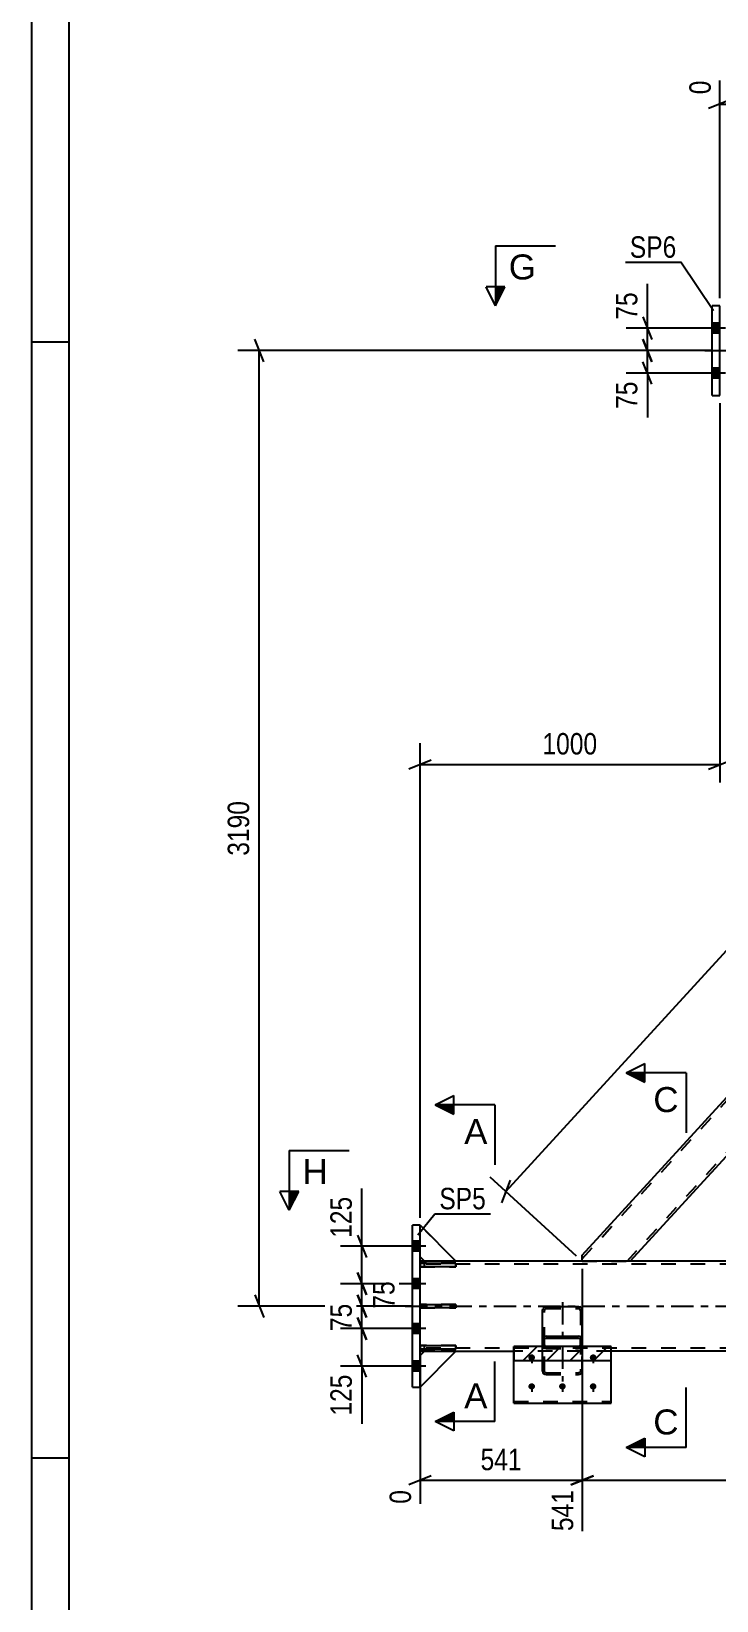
# Model space of a CAD drawing. Header units: millimetres. Extents: x -92 to 749, y -446 to 148.
# Drawn here: x -91.9 to -0.4, y -166.9 to 42.6 of the extents above; entities that cross this region are included whole.
import ezdxf

# ---------------------------------------------------------------- set-up
doc = ezdxf.new("R2010")
doc.units = ezdxf.units.MM
doc.linetypes.add('DXK_LINE_DOT2', pattern=[3.9198, 1.9599, -1.9599])
doc.linetypes.add('DXK_LINE_DOT3', pattern=[5.9187, 2.979, -0.9799, 0.9799, -0.9799])
doc.styles.add('Arial', font='ARIAL.TTF', dxfattribs={"height": 0.2})
doc.styles.add('Arial Narrow', font='ARIALN.TTF', dxfattribs={"height": 0.2})

# ---------------------------------------------------------------- blocks, each defined once
blk = doc.blocks.new('Unknown-122567614-1163')
at = {"color": 5, "linetype": 'Continuous'}
for p, q in [((-91.86, 148.12), (-91.86, -445.88)), ((-86.86, 143.12), (-86.86, -440.88)), ((-86.86, 1.12), (-91.86, 1.12)), ((-86.86, -147.88), (-91.86, -147.88))]:
    blk.add_line(p, q, dxfattribs=at)
blk = doc.blocks.new('Part-122567614-1998 - 1912')
at = {"color": 7, "linetype": 'DXK_LINE_DOT2'}
for p, q in [((-35.2, -127.36), (-40, -127.36)), ((-40, -127.36), (-40, -127.84)), ((-39.4, -127.84), (-39.4, -127.36)), ((-35.2, -127.84), (-35.2, -127.36)), ((-40, -127.84), (-35.2, -127.84))]:
    blk.add_line(p, q, dxfattribs=at)
blk = doc.blocks.new('Bolt-122567614-2063 - 1912')
at = {"linetype": 'Continuous'}
for points in [[(-25.1, -134.05), (-25.01, -134.06), (-24.92, -134.08), (-24.84, -134.13), (-24.77, -134.18), (-24.72, -134.25), (-24.68, -134.33), (-24.66, -134.42), (-24.66, -134.5), (-24.68, -134.59), (-24.72, -134.67), (-24.77, -134.74), (-24.84, -134.79), (-24.92, -134.84), (-25.01, -134.86), (-25.1, -134.87), (-25.19, -134.86), (-25.28, -134.84), (-25.36, -134.79), (-25.43, -134.74), (-25.48, -134.67), (-25.52, -134.59), (-25.54, -134.5), (-25.54, -134.42), (-25.52, -134.33), (-25.48, -134.25), (-25.43, -134.18), (-25.36, -134.13), (-25.28, -134.08), (-25.19, -134.06)], [(-16.9, -134.05), (-16.81, -134.06), (-16.72, -134.08), (-16.64, -134.13), (-16.57, -134.18), (-16.52, -134.25), (-16.48, -134.33), (-16.46, -134.42), (-16.46, -134.5), (-16.48, -134.59), (-16.52, -134.67), (-16.57, -134.74), (-16.64, -134.79), (-16.72, -134.84), (-16.81, -134.86), (-16.9, -134.87), (-16.99, -134.86), (-17.08, -134.84), (-17.16, -134.79), (-17.23, -134.74), (-17.28, -134.67), (-17.32, -134.59), (-17.34, -134.5), (-17.34, -134.42), (-17.32, -134.33), (-17.28, -134.25), (-17.23, -134.18), (-17.16, -134.13), (-17.08, -134.08), (-16.99, -134.06)], [(-25.1, -137.9), (-25.01, -137.91), (-24.92, -137.93), (-24.84, -137.98), (-24.77, -138.04), (-24.72, -138.11), (-24.68, -138.18), (-24.66, -138.27), (-24.66, -138.36), (-24.68, -138.44), (-24.72, -138.52), (-24.77, -138.59), (-24.84, -138.65), (-24.92, -138.69), (-25.01, -138.72), (-25.1, -138.73), (-25.19, -138.72), (-25.28, -138.69), (-25.36, -138.65), (-25.43, -138.59), (-25.48, -138.52), (-25.52, -138.44), (-25.54, -138.36), (-25.54, -138.27), (-25.52, -138.18), (-25.48, -138.11), (-25.43, -138.04), (-25.36, -137.98), (-25.28, -137.93), (-25.19, -137.91)], [(-21, -137.9), (-20.91, -137.91), (-20.82, -137.93), (-20.74, -137.98), (-20.67, -138.04), (-20.62, -138.11), (-20.58, -138.18), (-20.56, -138.27), (-20.56, -138.36), (-20.58, -138.44), (-20.62, -138.52), (-20.67, -138.59), (-20.74, -138.65), (-20.82, -138.69), (-20.91, -138.72), (-21, -138.73), (-21.09, -138.72), (-21.18, -138.69), (-21.26, -138.65), (-21.33, -138.59), (-21.38, -138.52), (-21.42, -138.44), (-21.44, -138.36), (-21.44, -138.27), (-21.42, -138.18), (-21.38, -138.11), (-21.33, -138.04), (-21.26, -137.98), (-21.18, -137.93), (-21.09, -137.91)], [(-16.9, -137.9), (-16.81, -137.91), (-16.72, -137.93), (-16.64, -137.98), (-16.57, -138.04), (-16.52, -138.11), (-16.48, -138.18), (-16.46, -138.27), (-16.46, -138.36), (-16.48, -138.44), (-16.52, -138.52), (-16.57, -138.59), (-16.64, -138.65), (-16.72, -138.69), (-16.81, -138.72), (-16.9, -138.73), (-16.99, -138.72), (-17.08, -138.69), (-17.16, -138.65), (-17.23, -138.59), (-17.28, -138.52), (-17.32, -138.44), (-17.34, -138.36), (-17.34, -138.27), (-17.32, -138.18), (-17.28, -138.11), (-17.23, -138.04), (-17.16, -137.98), (-17.08, -137.93), (-16.99, -137.91)]]:
    blk.add_hatch(color=1, dxfattribs=at).paths.add_polyline_path(points)
at = {"color": 1, "linetype": 'Continuous'}
for p, q in [((-25.1, -134.06), (-25.1, -135.2)), ((-16.9, -134.06), (-16.9, -135.2)), ((-25.1, -137.92), (-25.1, -139.05)), ((-21, -137.92), (-21, -139.05)), ((-16.9, -137.92), (-16.9, -139.05))]:
    blk.add_line(p, q, dxfattribs=at)
blk = doc.blocks.new('Bolt-122567614-2069 - 1912')
at = {"linetype": 'Continuous'}
for points in [[(-41, -118.94), (-41, -120.26), (-40, -120.26), (-40, -118.94)], [(-41, -118.94), (-41, -120.26), (-40, -120.26), (-40, -118.94)], [(-41, -118.94), (-41, -120.26), (-40, -120.26), (-40, -118.94)], [(-41, -123.94), (-41, -125.26), (-40, -125.26), (-40, -123.94)], [(-41, -123.94), (-41, -125.26), (-40, -125.26), (-40, -123.94)], [(-41, -129.94), (-41, -131.26), (-40, -131.26), (-40, -129.94)], [(-41, -129.94), (-41, -131.26), (-40, -131.26), (-40, -129.94)], [(-41, -134.94), (-41, -136.26), (-40, -136.26), (-40, -134.94)], [(-41, -134.94), (-41, -136.26), (-40, -136.26), (-40, -134.94)], [(-41, -134.94), (-41, -136.26), (-40, -136.26), (-40, -134.94)]]:
    blk.add_hatch(color=1, dxfattribs=at).paths.add_polyline_path(points)
at = {"color": 1, "linetype": 'Continuous'}
for p, q in [((-40, -118.94), (-41, -118.94)), ((-40, -118.94), (-41, -118.94)), ((-40, -118.94), (-41, -118.94)), ((-39.24, -119.6), (-44, -119.6)), ((-39.24, -119.6), (-44, -119.6)), ((-39.24, -119.6), (-44, -119.6)), ((-40, -120.26), (-41, -120.26)), ((-40, -120.26), (-41, -120.26)), ((-40, -120.26), (-41, -120.26)), ((-39.24, -124.6), (-44, -124.6)), ((-39.24, -124.6), (-44, -124.6)), ((-40, -123.94), (-41, -123.94)), ((-40, -123.94), (-41, -123.94)), ((-40, -125.26), (-41, -125.26)), ((-40, -125.26), (-41, -125.26)), ((-39.24, -130.6), (-44, -130.6)), ((-39.24, -130.6), (-44, -130.6)), ((-40, -129.94), (-41, -129.94)), ((-40, -129.94), (-41, -129.94)), ((-40, -131.26), (-41, -131.26)), ((-40, -131.26), (-41, -131.26)), ((-39.24, -135.6), (-44, -135.6)), ((-39.24, -135.6), (-44, -135.6)), ((-39.24, -135.6), (-44, -135.6)), ((-40, -134.94), (-41, -134.94)), ((-40, -134.94), (-41, -134.94)), ((-40, -134.94), (-41, -134.94)), ((-40, -136.26), (-41, -136.26)), ((-40, -136.26), (-41, -136.26)), ((-40, -136.26), (-41, -136.26))]:
    blk.add_line(p, q, dxfattribs=at)
blk = doc.blocks.new('Part-122567614-2007 - 1912')
at = {"color": 2, "linetype": 'Continuous'}
for p, q in [((-40, -127.84), (-40, -127.36)), ((-40, -127.36), (-35.2, -127.36)), ((-35.2, -127.36), (-35.2, -127.84)), ((-35.2, -127.84), (-40, -127.84))]:
    blk.add_line(p, q, dxfattribs=at)
at = {"color": 7, "linetype": 'DXK_LINE_DOT2'}
blk.add_line((-39.4, -127.84), (-39.4, -127.36), dxfattribs=at)
blk = doc.blocks.new('Part-122567614-2093 - 1912')
at = {"color": 7, "linetype": 'DXK_LINE_DOT3'}
blk.add_line((-2, 0), (578.17, 0), dxfattribs=at)
blk = doc.blocks.new('Part-122567614-1992 - 1912')
at = {"color": 7, "linetype": 'DXK_LINE_DOT2'}
for p, q in [((-35.2, -132.86), (-40, -132.86)), ((-40, -132.86), (-40, -133.34)), ((-40, -133.34), (-35.2, -133.34)), ((-39.4, -133.34), (-39.4, -132.86)), ((-35.2, -133.34), (-35.2, -132.86))]:
    blk.add_line(p, q, dxfattribs=at)
blk = doc.blocks.new('Part-122567614-1995 - 1912')
at = {"color": 7, "linetype": 'DXK_LINE_DOT2'}
for p, q in [((-35.2, -121.86), (-40, -121.86)), ((-40, -121.86), (-40, -122.34)), ((-40, -122.34), (-35.2, -122.34)), ((-39.4, -122.34), (-39.4, -121.86)), ((-35.2, -122.34), (-35.2, -121.86))]:
    blk.add_line(p, q, dxfattribs=at)
blk = doc.blocks.new('Part-122567614-2001 - 1912')
at = {"color": 2, "linetype": 'Continuous'}
for p, q in [((-40, -133.34), (-40, -132.86)), ((-40, -132.86), (-35.2, -132.86)), ((-35.2, -133.34), (-40, -133.34)), ((-35.2, -132.86), (-35.2, -133.34))]:
    blk.add_line(p, q, dxfattribs=at)
at = {"color": 7, "linetype": 'DXK_LINE_DOT2'}
blk.add_line((-39.4, -133.34), (-39.4, -132.86), dxfattribs=at)
blk = doc.blocks.new('Part-122567614-2004 - 1912')
at = {"color": 2, "linetype": 'Continuous'}
for p, q in [((-40, -122.34), (-40, -121.86)), ((-40, -121.86), (-35.2, -121.86)), ((-35.2, -122.34), (-40, -122.34)), ((-35.2, -121.86), (-35.2, -122.34))]:
    blk.add_line(p, q, dxfattribs=at)
at = {"color": 7, "linetype": 'DXK_LINE_DOT2'}
blk.add_line((-39.4, -122.34), (-39.4, -121.86), dxfattribs=at)
blk = doc.blocks.new('Part-122567614-2010 - 1912')
at = {"color": 2, "linetype": 'Continuous'}
for p, q in [((-40, -116.8), (-35.2, -121.6)), ((-39.4, -121.6), (-40, -121))]:
    blk.add_line(p, q, dxfattribs=at)
at = {"color": 7, "linetype": 'DXK_LINE_DOT2'}
for p, q in [((-40, -121), (-40, -116.8)), ((-35.2, -121.6), (-39.4, -121.6))]:
    blk.add_line(p, q, dxfattribs=at)
blk = doc.blocks.new('Part-122567614-2013 - 1912')
at = {"color": 7, "linetype": 'DXK_LINE_DOT2'}
for p, q in [((-40, -121), (-40, -116.8)), ((-40, -116.8), (-35.2, -121.6)), ((-39.4, -121.6), (-40, -121)), ((-35.2, -121.6), (-39.4, -121.6))]:
    blk.add_line(p, q, dxfattribs=at)
blk = doc.blocks.new('Part-122567614-2016 - 1912')
at = {"color": 2, "linetype": 'Continuous'}
for p, q in [((-40, -134.2), (-39.4, -133.6)), ((-40, -138.4), (-35.2, -133.6))]:
    blk.add_line(p, q, dxfattribs=at)
at = {"color": 7, "linetype": 'DXK_LINE_DOT2'}
for p, q in [((-39.4, -133.6), (-35.2, -133.6)), ((-40, -138.4), (-40, -134.2))]:
    blk.add_line(p, q, dxfattribs=at)
blk = doc.blocks.new('Part-122567614-2019 - 1912')
at = {"color": 7, "linetype": 'DXK_LINE_DOT2'}
for p, q in [((-39.4, -133.6), (-40, -134.2)), ((-40, -138.4), (-35.2, -133.6)), ((-35.2, -133.6), (-39.4, -133.6)), ((-40, -134.2), (-40, -138.4))]:
    blk.add_line(p, q, dxfattribs=at)
blk = doc.blocks.new('Bolt-122567614-2070 - 1912')
at = {"linetype": 'Continuous'}
for points in [[(-1, 3.66), (-1, 2.34), (0, 2.34), (0, 3.66)], [(-1, 3.66), (-1, 2.34), (0, 2.34), (0, 3.66)], [(-1, -2.34), (-1, -3.66), (0, -3.66), (0, -2.34)], [(-1, -2.34), (-1, -3.66), (0, -3.66), (0, -2.34)]]:
    blk.add_hatch(color=1, dxfattribs=at).paths.add_polyline_path(points)
at = {"color": 1, "linetype": 'Continuous'}
for p, q in [((0.76, 3), (-4, 3)), ((0.76, 3), (-4, 3)), ((0, 3.66), (-1, 3.66)), ((0, 3.66), (-1, 3.66)), ((0, 2.34), (-1, 2.34)), ((0, 2.34), (-1, 2.34)), ((0.76, -3), (-4, -3)), ((0.76, -3), (-4, -3)), ((0, -2.34), (-1, -2.34)), ((0, -2.34), (-1, -2.34)), ((0, -3.66), (-1, -3.66)), ((0, -3.66), (-1, -3.66))]:
    blk.add_line(p, q, dxfattribs=at)
blk = doc.blocks.new('Part-122567614-2108 - 1912')
at = {"color": 2, "linetype": 'Continuous'}
for p, q in [((578.17, -121.6), (-40, -121.6)), ((-40, -133.6), (-27.5, -133.6)), ((196.41, -133.6), (-14.5, -133.6))]:
    blk.add_line(p, q, dxfattribs=at)
at = {"color": 7, "linetype": 'DXK_LINE_DOT2'}
for p, q in [((-40, -133.6), (-40, -121.6)), ((578.17, -122), (-40, -122)), ((578.17, -133.2), (-40, -133.2)), ((-14.5, -133.6), (-27.5, -133.6))]:
    blk.add_line(p, q, dxfattribs=at)
at = {"color": 7, "linetype": 'DXK_LINE_DOT3'}
blk.add_line((-42, -127.6), (578.17, -127.6), dxfattribs=at)
blk = doc.blocks.new('Part-122567614-2127 - 1912')
at = {"linetype": 'Continuous'}
h = blk.add_hatch(dxfattribs=at)
h.set_pattern_fill('', scale=0.7, style=0, pattern_type=0)
h.set_pattern_definition([(45, (-27.5, -132.996), (-1.57154, 1.57154), [])])
h.paths.add_polyline_path([(-14.5, -133), (-27.5, -133), (-27.5, -134.87), (-14.5, -134.87)])
at = {"color": 7, "linetype": 'DXK_LINE_DOT2'}
for p, q in [((-27.5, -134.87), (-27.5, -133)), ((-14.5, -134.87), (-14.5, -133)), ((-27.5, -140.35), (-14.5, -140.35))]:
    blk.add_line(p, q, dxfattribs=at)
at = {"color": 2, "linetype": 'Continuous'}
for p, q in [((-14.5, -133), (-27.5, -133)), ((-27.5, -133), (-27.5, -134.87)), ((-14.5, -134.87), (-14.5, -133)), ((-27.5, -140.57), (-27.5, -134.87)), ((-27.5, -134.87), (-14.5, -134.87)), ((-14.5, -140.57), (-14.5, -134.87)), ((-27.5, -140.57), (-14.5, -140.57))]:
    blk.add_line(p, q, dxfattribs=at)
blk = doc.blocks.new('Part-122567614-2130 - 1912')
at = {"linetype": 'Continuous'}
h = blk.add_hatch(dxfattribs=at)
h.set_pattern_fill('', scale=0.7, style=0, pattern_type=0)
h.set_pattern_definition([(45, (-18.3965, -131.9117), (-1.5715, 1.5715), [])])
h.paths.add_polyline_path([(-18.36, -132.11), (-18.4, -131.91), (-18.5, -131.75), (-18.66, -131.64), (-18.84, -131.6), (-23.16, -131.6), (-23.34, -131.64), (-23.5, -131.75), (-23.6, -131.91), (-23.64, -132.11), (-23.64, -133), (-23.4, -133), (-23.4, -132.11), (-23.38, -132.01), (-23.33, -131.93), (-23.25, -131.87), (-23.16, -131.85), (-18.84, -131.85), (-18.75, -131.87), (-18.67, -131.93), (-18.62, -132.01), (-18.6, -132.11), (-18.6, -133), (-18.36, -133)])
at = {"color": 2, "linetype": 'Continuous'}
for p, q in [((-23.34, -127.69), (-23.16, -127.66)), ((-23.16, -127.66), (-18.84, -127.66)), ((-18.84, -127.66), (-18.66, -127.69)), ((-23.64, -128.17), (-23.6, -127.97)), ((-23.64, -132.11), (-23.64, -128.17)), ((-18.4, -127.97), (-18.36, -128.17)), ((-18.36, -132.11), (-18.36, -128.17)), ((-23.6, -131.91), (-23.64, -132.11)), ((-23.4, -132.11), (-23.38, -132.01)), ((-23.38, -132.01), (-23.33, -131.93)), ((-23.16, -131.6), (-23.34, -131.64)), ((-23.33, -131.93), (-23.25, -131.87)), ((-23.25, -131.87), (-23.16, -131.85)), ((-23.16, -131.6), (-18.84, -131.6)), ((-23.16, -131.85), (-18.84, -131.85)), ((-18.66, -131.64), (-18.84, -131.6)), ((-18.84, -131.85), (-18.75, -131.87)), ((-18.75, -131.87), (-18.67, -131.93)), ((-18.67, -131.93), (-18.62, -132.01)), ((-18.62, -132.01), (-18.6, -132.11)), ((-18.36, -132.11), (-18.4, -131.91)), ((-23.64, -133), (-23.64, -132.11)), ((-23.64, -133), (-23.4, -133)), ((-23.4, -133), (-23.4, -132.11)), ((-23.4, -132.76), (-23.38, -132.86)), ((-23.38, -132.86), (-23.33, -132.94)), ((-23.26, -133), (-23.33, -132.94)), ((-18.74, -133), (-18.67, -132.94)), ((-18.67, -132.94), (-18.62, -132.86)), ((-18.62, -132.86), (-18.6, -132.76)), ((-18.6, -133), (-18.6, -132.11)), ((-18.6, -133), (-18.36, -133)), ((-18.36, -133), (-18.36, -132.11))]:
    blk.add_line(p, q, dxfattribs=at)
at = {"color": 7, "linetype": 'DXK_LINE_DOT3'}
blk.add_line((-21, -127.05), (-21, -137.66), dxfattribs=at)
at = {"color": 7, "linetype": 'DXK_LINE_DOT2'}
for p, q in [((-23.38, -128.07), (-23.4, -128.17)), ((-23.4, -136.27), (-23.4, -128.17)), ((-23.33, -127.99), (-23.38, -128.07)), ((-23.25, -127.93), (-23.33, -127.99)), ((-23.16, -127.91), (-23.25, -127.93)), ((-23.16, -127.91), (-18.84, -127.91)), ((-18.75, -127.93), (-18.84, -127.91)), ((-18.67, -127.99), (-18.75, -127.93)), ((-18.62, -128.07), (-18.67, -127.99)), ((-18.6, -128.17), (-18.62, -128.07)), ((-18.6, -128.17), (-18.6, -136.27)), ((-23.64, -134.87), (-23.64, -132.11)), ((-23.6, -132.96), (-23.64, -132.76)), ((-23.64, -136.27), (-23.64, -133)), ((-23.16, -133.27), (-23.34, -133.24)), ((-23.25, -133), (-23.26, -133)), ((-23.25, -133), (-23.16, -133.02)), ((-23.16, -133.02), (-18.84, -133.02)), ((-23.16, -133.27), (-18.84, -133.27)), ((-18.84, -133.02), (-18.75, -133)), ((-18.66, -133.24), (-18.84, -133.27)), ((-18.75, -133), (-18.74, -133)), ((-18.36, -132.76), (-18.4, -132.96)), ((-18.36, -136.27), (-18.36, -132.11)), ((-23.64, -136.27), (-23.6, -136.44)), ((-23.6, -136.44), (-23.5, -136.59)), ((-23.5, -136.59), (-23.34, -136.69)), ((-23.38, -136.36), (-23.4, -136.27)), ((-23.33, -136.43), (-23.38, -136.36)), ((-23.34, -136.69), (-23.16, -136.72)), ((-23.25, -136.48), (-23.33, -136.43)), ((-23.16, -136.5), (-23.25, -136.48)), ((-23.16, -136.5), (-18.84, -136.5)), ((-23.16, -136.72), (-18.84, -136.72)), ((-18.75, -136.48), (-18.84, -136.5)), ((-18.84, -136.72), (-18.66, -136.69)), ((-18.67, -136.43), (-18.75, -136.48)), ((-18.62, -136.36), (-18.67, -136.43)), ((-18.66, -136.69), (-18.5, -136.59)), ((-18.6, -136.27), (-18.62, -136.36)), ((-18.5, -136.59), (-18.4, -136.44)), ((-18.4, -136.44), (-18.36, -136.27))]:
    blk.add_line(p, q, dxfattribs=at)
at = {"color": 2, "linetype": 'Continuous'}
for centre, start, end in [((-23.14, -128.15), 114.32, 159.2417), ((-18.86, -128.15), 20.7583, 65.68), ((-23.14, -132.09), 114.32, 159.2417), ((-18.86, -132.09), 20.7583, 65.68)]:
    blk.add_arc(centre, 0.496, start, end, dxfattribs=at)
at = {"color": 7, "linetype": 'DXK_LINE_DOT2'}
for centre, start, end in [((-23.14, -132.78), 200.7583, 245.68), ((-18.86, -132.78), 294.32, 339.2417)]:
    blk.add_arc(centre, 0.496, start, end, dxfattribs=at)
blk = doc.blocks.new('Part-122567614-2164 - 1912')
at = {"color": 2, "linetype": 'Continuous'}
for p, q in [((-41, -138.4), (-41, -116.8)), ((-40, -116.8), (-41, -116.8)), ((-40, -138.4), (-40, -116.8)), ((-41, -138.4), (-40, -138.4))]:
    blk.add_line(p, q, dxfattribs=at)
blk = doc.blocks.new('Part-122567614-2179 - 1912')
at = {"color": 2, "linetype": 'Continuous'}
for p, q in [((-1, -6), (-1, 6)), ((0, 6), (-1, 6)), ((0, -6), (0, 6)), ((-1, -6), (0, -6))]:
    blk.add_line(p, q, dxfattribs=at)
blk = doc.blocks.new('Part-122567614-2305 - 1912')
at = {"color": 2, "linetype": 'Continuous'}
for p, q in [((-18.36, -120.8), (86.6, -6)), ((93.03, -6), (93.03, -6.8)), ((93.03, -6.8), (40.91, -63.8)), ((-11.94, -121.6), (37.33, -67.71)), ((-18.36, -121.6), (-18.36, -120.8))]:
    blk.add_line(p, q, dxfattribs=at)
at = {"color": 7, "linetype": 'DXK_LINE_DOT2'}
for p, q in [((-18.36, -121.27), (87.04, -6)), ((93.03, -6), (86.6, -6)), ((-12.37, -121.6), (93.03, -6.33)), ((40.91, -63.8), (37.33, -67.71)), ((-18.36, -121.6), (-11.94, -121.6))]:
    blk.add_line(p, q, dxfattribs=at)
blk = doc.blocks.new('StraightDimension-122567614-2724 - 1912')
at = {"color": 7, "linetype": 'Continuous'}
for p, q in [((0, -7), (0, -57.68)), ((-40, -115.8), (-40, -52.43)), ((-38.5, -54.68), (-41.5, -55.88)), ((-40, -55.28), (0, -55.28)), ((-1.5, -55.88), (1.5, -54.68))]:
    blk.add_line(p, q, dxfattribs=at)
at = {"color": 0}
blk.add_wipeout([(-15.74, -54.53), (-15.74, -50.33), (-24.26, -50.33), (-24.26, -54.53)], dxfattribs=at)
at = {"color": 3, "style": 'Arial Narrow'}
blk.add_text('1000', height=2.863, dxfattribs=at).set_placement((-23.66, -53.93))
blk = doc.blocks.new('StraightDimension-122567614-7625 - 1912')
at = {"color": 7, "linetype": 'Continuous'}
for p, q in [((-18.36, -122.6), (-18.36, -157.63)), ((86.6, -122.6), (86.6, -159.46)), ((-16.86, -150.25), (-19.86, -151.45)), ((-18.36, -150.85), (86.6, -150.85)), ((85.1, -151.45), (88.1, -150.25))]:
    blk.add_line(p, q, dxfattribs=at)
at = {"color": 0}
blk.add_wipeout([(38.38, -150.1), (38.38, -145.9), (29.87, -145.9), (29.87, -150.1)], dxfattribs=at)
at = {"color": 0, "linetype": 'Continuous'}
blk.add_wipeout([(86, -151.55), (81.8, -151.55), (81.8, -160.06), (86, -160.06)], dxfattribs=at)
at = {"color": 3, "style": 'Arial Narrow'}
blk.add_text('2624', height=2.863, dxfattribs=at).set_placement((30.47, -149.5))
at = {"color": 3, "linetype": 'Continuous', "style": 'Arial Narrow'}
blk.add_text('3165', height=2.863, rotation=90.0002, dxfattribs=at).set_placement((85.4, -159.46))
blk = doc.blocks.new('StraightDimension-122567614-2435 - 1912')
at = {"color": 7, "linetype": 'Continuous'}
for p, q in [((-1, 0.01), (-12.5, 0.01)), ((-10.25, 1.51), (-9.05, -1.49)), ((-9.65, -3), (-9.65, 0.01)), ((-9.05, -4.5), (-10.25, -1.5)), ((-4, -3), (-12.5, -3))]:
    blk.add_line(p, q, dxfattribs=at)
at = {"color": 0}
blk.add_wipeout([(-10.4, -3.53), (-14.6, -3.53), (-14.6, -8.38), (-10.4, -8.38)], dxfattribs=at)
at = {"color": 7, "linetype": 'Continuous'}
blk.add_line((-9.65, -3), (-9.65, -8.91), dxfattribs=at)
blk.add_line((-9.65, -3), (-9.65, -8.91), dxfattribs=at)
at = {"color": 3, "style": 'Arial Narrow'}
blk.add_text('75', height=2.863, rotation=90.0002, dxfattribs=at).set_placement((-11, -7.78))
blk = doc.blocks.new('StraightDimension-122567614-18338 - 1912')
at = {"color": 7, "linetype": 'Continuous'}
for p, q in [((-48.35, -123.1), (-47.15, -126.1)), ((-44, -124.6), (-50.15, -124.6)), ((-47.75, -127.6), (-47.75, -124.6)), ((-41, -127.6), (-50.15, -127.6)), ((-47.15, -129.1), (-48.35, -126.1))]:
    blk.add_line(p, q, dxfattribs=at)
at = {"color": 0}
blk.add_wipeout([(-42.8, -123.67), (-47, -123.67), (-47, -128.53), (-42.8, -128.53)], dxfattribs=at)
at = {"color": 3, "style": 'Arial Narrow'}
blk.add_text('75', height=2.863, rotation=90.0002, dxfattribs=at).set_placement((-43.4, -127.93))
blk = doc.blocks.new('StraightDimension-122567614-2444 - 1912')
at = {"color": 7, "linetype": 'Continuous'}
for p, q in [((-10.25, 4.5), (-9.05, 1.5)), ((-4, 3), (-12.5, 3)), ((-9.65, 0.01), (-9.65, 3)), ((-1, 0.01), (-12.5, 0.01)), ((-9.05, -1.49), (-10.25, 1.51))]:
    blk.add_line(p, q, dxfattribs=at)
at = {"color": 0}
blk.add_wipeout([(-10.4, 8.38), (-14.6, 8.38), (-14.6, 3.52), (-10.4, 3.52)], dxfattribs=at)
at = {"color": 7, "linetype": 'Continuous'}
blk.add_line((-9.65, 3), (-9.65, 8.91), dxfattribs=at)
blk.add_line((-9.65, 3), (-9.65, 8.91), dxfattribs=at)
at = {"color": 3, "style": 'Arial Narrow'}
blk.add_text('75', height=2.863, rotation=90.0002, dxfattribs=at).set_placement((-11, 4.13))
blk = doc.blocks.new('StraightDimension-122567614-2694 - 1912')
at = {"color": 7, "linetype": 'Continuous'}
for p, q in [((85.87, -5.33), (74.71, 4.87)), ((76.25, 1.44), (77.39, 4.46)), ((-28.54, -112.29), (76.82, 2.95)), ((-19.1, -120.93), (-30.65, -110.36)), ((-27.98, -110.78), (-29.11, -113.8))]:
    blk.add_line(p, q, dxfattribs=at)
at = {"color": 0}
blk.add_wipeout([(26.45, -51.02), (23.36, -48.19), (17.61, -54.47), (20.71, -57.3)], dxfattribs=at)
at = {"color": 3, "style": 'Arial Narrow'}
blk.add_text('3904', height=2.863, rotation=47.5612, dxfattribs=at).set_placement((20.67, -56.46))
blk = doc.blocks.new('StraightDimension-122567614-2716 - 1912')
at = {"color": 7, "linetype": 'Continuous'}
for p, q in [((-1, 0.01), (-64.3, 0.01)), ((-60.85, -1.49), (-62.05, 1.51)), ((-61.45, -127.6), (-61.45, 0.01)), ((-41, -127.6), (-64.3, -127.6)), ((-62.05, -126.1), (-60.85, -129.1))]:
    blk.add_line(p, q, dxfattribs=at)
at = {"color": 0}
blk.add_wipeout([(-62.2, -59.54), (-66.4, -59.54), (-66.4, -68.05), (-62.2, -68.05)], dxfattribs=at)
at = {"color": 3, "style": 'Arial Narrow'}
blk.add_text('3190', height=2.863, rotation=90.0002, dxfattribs=at).set_placement((-62.8, -67.45))
blk = doc.blocks.new('StraightDimension-122567614-7254 - 1912')
at = {"color": 7, "linetype": 'Continuous'}
for p, q in [((86.6, -5), (86.6, 41.54)), ((0, 7), (0, 36.06)), ((1.5, 33.53), (-1.5, 32.33)), ((85.1, 32.33), (88.1, 33.53)), ((0, 32.93), (86.6, 32.93))]:
    blk.add_line(p, q, dxfattribs=at)
at = {"color": 0, "linetype": 'Continuous'}
for points in [[(86, 42.14), (81.8, 42.14), (81.8, 33.63), (86, 33.63)], [(-0.6, 36.66), (-4.8, 36.66), (-4.8, 33.63), (-0.6, 33.63)]]:
    blk.add_wipeout(points, dxfattribs=at)
at = {"color": 0}
blk.add_wipeout([(47.56, 33.68), (47.56, 37.88), (39.05, 37.88), (39.05, 33.68)], dxfattribs=at)
at = {"color": 3, "linetype": 'Continuous', "style": 'Arial Narrow'}
for s, height, p in [('2165', 2.863, (85.4, 34.23)), ('0', 2.86, (-1.2, 34.23))]:
    blk.add_text(s, height=height, rotation=90.0002, dxfattribs=at).set_placement(p)
at = {"color": 3, "style": 'Arial Narrow'}
blk.add_text('2165', height=2.863, dxfattribs=at).set_placement((39.65, 34.28))
blk = doc.blocks.new('StraightDimension-122567614-7626 - 1912')
at = {"color": 7, "linetype": 'Continuous'}
for p, q in [((-18.36, -122.6), (-18.36, -157.63)), ((-40, -134.6), (-40, -153.98)), ((-38.5, -150.25), (-41.5, -151.45)), ((-40, -150.85), (-18.36, -150.85)), ((-19.86, -151.45), (-16.86, -150.25))]:
    blk.add_line(p, q, dxfattribs=at)
at = {"color": 0}
blk.add_wipeout([(-25.84, -150.1), (-25.84, -145.9), (-32.52, -145.9), (-32.52, -150.1)], dxfattribs=at)
at = {"color": 0, "linetype": 'Continuous'}
for points in [[(-40.6, -151.55), (-44.8, -151.55), (-44.8, -154.58), (-40.6, -154.58)], [(-18.96, -151.55), (-23.16, -151.55), (-23.16, -158.23), (-18.96, -158.23)]]:
    blk.add_wipeout(points, dxfattribs=at)
at = {"color": 3, "style": 'Arial Narrow'}
blk.add_text('541', height=2.863, dxfattribs=at).set_placement((-31.92, -149.5))
at = {"color": 3, "linetype": 'Continuous', "style": 'Arial Narrow'}
for s, height, p in [('0', 2.86, (-41.2, -153.98)), ('541', 2.863, (-19.56, -157.63))]:
    blk.add_text(s, height=height, rotation=90.0002, dxfattribs=at).set_placement(p)
blk = doc.blocks.new('StraightDimension-122567614-18337 - 1912')
at = {"color": 7, "linetype": 'Continuous'}
for p, q in [((-48.35, -118.1), (-47.15, -121.1)), ((-44, -119.6), (-50.6, -119.6)), ((-47.75, -124.6), (-47.75, -119.6)), ((-47.15, -126.1), (-48.35, -123.1)), ((-44, -124.6), (-50.6, -124.6))]:
    blk.add_line(p, q, dxfattribs=at)
at = {"color": 0}
blk.add_wipeout([(-48.5, -112.39), (-52.7, -112.39), (-52.7, -119.07), (-48.5, -119.07)], dxfattribs=at)
at = {"color": 7, "linetype": 'Continuous'}
blk.add_line((-47.75, -119.6), (-47.75, -111.87), dxfattribs=at)
blk.add_line((-47.75, -119.6), (-47.75, -111.87), dxfattribs=at)
at = {"color": 3, "style": 'Arial Narrow'}
blk.add_text('125', height=2.863, rotation=90.0002, dxfattribs=at).set_placement((-49.1, -118.47))
blk = doc.blocks.new('StraightDimension-122567614-18339 - 1912')
at = {"color": 7, "linetype": 'Continuous'}
for p, q in [((-41, -127.6), (-50.6, -127.6)), ((-48.35, -126.1), (-47.15, -129.1)), ((-47.75, -130.6), (-47.75, -127.6)), ((-47.15, -132.1), (-48.35, -129.1)), ((-44, -130.6), (-50.6, -130.6))]:
    blk.add_line(p, q, dxfattribs=at)
at = {"color": 0}
blk.add_wipeout([(-48.5, -126.67), (-52.7, -126.67), (-52.7, -131.53), (-48.5, -131.53)], dxfattribs=at)
at = {"color": 3, "style": 'Arial Narrow'}
blk.add_text('75', height=2.863, rotation=90.0002, dxfattribs=at).set_placement((-49.1, -130.93))
blk = doc.blocks.new('StraightDimension-122567614-18340 - 1912')
at = {"color": 7, "linetype": 'Continuous'}
for p, q in [((-48.35, -129.1), (-47.15, -132.1)), ((-44, -130.6), (-50.6, -130.6)), ((-47.75, -135.6), (-47.75, -130.6)), ((-47.15, -137.1), (-48.35, -134.1)), ((-44, -135.6), (-50.6, -135.6))]:
    blk.add_line(p, q, dxfattribs=at)
at = {"color": 0}
blk.add_wipeout([(-48.5, -136.12), (-52.7, -136.12), (-52.7, -142.81), (-48.5, -142.81)], dxfattribs=at)
at = {"color": 7, "linetype": 'Continuous'}
blk.add_line((-47.75, -135.6), (-47.75, -143.33), dxfattribs=at)
blk.add_line((-47.75, -135.6), (-47.75, -143.33), dxfattribs=at)
at = {"color": 3, "style": 'Arial Narrow'}
blk.add_text('125', height=2.863, rotation=90.0002, dxfattribs=at).set_placement((-49.1, -142.21))
blk = doc.blocks.new('SectionMark-122567614-3236 - 1912')
at = {"color": 6, "linetype": 'Continuous'}
for p, q in [((-29.91, 14), (-29.91, 6)), ((-29.91, 6), (-31.16, 8.5))]:
    blk.add_line(p, q, dxfattribs=at)
at = {"color": 0, "linetype": 'Continuous'}
blk.add_wipeout([(-24.53, 9.5), (-24.53, 13), (-28.16, 13), (-28.16, 9.5)], dxfattribs=at)
at = {"linetype": 'Continuous'}
blk.add_hatch(color=6, dxfattribs=at).paths.add_polyline_path([(-29.91, 8.5), (-28.66, 8.5), (-29.91, 6)])
at = {"color": 6, "linetype": 'Continuous'}
for p, q in [((-29.91, 14), (-21.91, 14)), ((-28.66, 8.5), (-31.16, 8.5)), ((-29.91, 6), (-28.66, 8.5))]:
    blk.add_line(p, q, dxfattribs=at)
at = {"color": 3, "linetype": 'Continuous', "style": 'Arial'}
blk.add_text('G', height=3.34, dxfattribs=at).set_placement((-28.16, 9.5))
blk = doc.blocks.new('Mark-122567614-2160 - 1912')
at = {"color": 0}
blk.add_wipeout([(-31.21, -114.66), (-31.21, -111.66), (-37.42, -111.66), (-37.42, -114.66)], dxfattribs=at)
blk.add_wipeout([(-31.21, -114.66), (-31.21, -111.66), (-37.42, -111.66), (-37.42, -114.66)], dxfattribs=at)
at = {"color": 30, "linetype": 'Continuous'}
for p, q in [((-40.3, -118.08), (-38.02, -115.26)), ((-38.02, -115.26), (-30.61, -115.26))]:
    blk.add_line(p, q, dxfattribs=at)
at = {"color": 3, "style": 'Arial Narrow'}
blk.add_text('SP5', height=2.863, dxfattribs=at).set_placement((-37.42, -114.66))
blk = doc.blocks.new('Mark-122567614-2175 - 1912')
at = {"color": 0}
blk.add_wipeout([(-5.79, 12.4), (-5.79, 15.4), (-12, 15.4), (-12, 12.4)], dxfattribs=at)
blk.add_wipeout([(-5.79, 12.4), (-5.79, 15.4), (-12, 15.4), (-12, 12.4)], dxfattribs=at)
at = {"color": 30, "linetype": 'Continuous'}
for p in [(-12.6, 11.8), (-0.85, 5.31)]:
    blk.add_line(p, (-5.19, 11.8), dxfattribs=at)
at = {"color": 3, "style": 'Arial Narrow'}
blk.add_text('SP6', height=2.863, dxfattribs=at).set_placement((-12, 12.4))
blk = doc.blocks.new('SectionMark-122567614-3240 - 1912')
at = {"linetype": 'Continuous'}
for points in [[(-10, -96.43), (-10, -97.68), (-12.5, -96.43)], [(-10, -145.23), (-10, -146.48), (-12.5, -146.48)]]:
    blk.add_hatch(color=6, dxfattribs=at).paths.add_polyline_path(points)
at = {"color": 6, "linetype": 'Continuous'}
for p, q in [((-12.5, -96.43), (-10, -95.18)), ((-10, -97.68), (-10, -95.18)), ((-4.5, -96.43), (-12.5, -96.43)), ((-12.5, -96.43), (-10, -97.68)), ((-12.5, -146.48), (-10, -145.23)), ((-4.5, -146.48), (-12.5, -146.48)), ((-10, -147.73), (-12.5, -146.48)), ((-10, -145.23), (-10, -147.73))]:
    blk.add_line(p, q, dxfattribs=at)
at = {"color": 0, "linetype": 'Continuous'}
for points in [[(-5.5, -101.68), (-5.5, -98.18), (-8.87, -98.18), (-8.87, -101.68)], [(-5.5, -144.73), (-5.5, -141.23), (-8.87, -141.23), (-8.87, -144.73)]]:
    blk.add_wipeout(points, dxfattribs=at)
at = {"color": 6, "linetype": 'Continuous'}
for p, q in [((-4.5, -96.43), (-4.5, -104.43)), ((-4.5, -146.48), (-4.5, -138.48))]:
    blk.add_line(p, q, dxfattribs=at)
at = {"color": 3, "linetype": 'Continuous', "style": 'Arial'}
for p in [(-8.87, -101.68), (-8.87, -144.73)]:
    blk.add_text('C', height=3.34, dxfattribs=at).set_placement(p)
blk = doc.blocks.new('SectionMark-122567614-3234 - 1912')
at = {"color": 6, "linetype": 'Continuous'}
for p, q in [((-57.44, -106.8), (-57.44, -114.8)), ((-57.44, -114.8), (-58.69, -112.3))]:
    blk.add_line(p, q, dxfattribs=at)
at = {"color": 0, "linetype": 'Continuous'}
blk.add_wipeout([(-52.32, -111.3), (-52.32, -107.8), (-55.69, -107.8), (-55.69, -111.3)], dxfattribs=at)
at = {"linetype": 'Continuous'}
blk.add_hatch(color=6, dxfattribs=at).paths.add_polyline_path([(-57.44, -112.3), (-56.19, -112.3), (-57.44, -114.8)])
at = {"color": 6, "linetype": 'Continuous'}
for p, q in [((-57.44, -106.8), (-49.44, -106.8)), ((-56.19, -112.3), (-58.69, -112.3)), ((-57.44, -114.8), (-56.19, -112.3))]:
    blk.add_line(p, q, dxfattribs=at)
at = {"color": 3, "linetype": 'Continuous', "style": 'Arial'}
blk.add_text('H', height=3.34, dxfattribs=at).set_placement((-55.69, -111.3))
blk = doc.blocks.new('SectionMark-122567614-3238 - 1912')
at = {"linetype": 'Continuous'}
for points in [[(-35.5, -100.71), (-35.5, -101.96), (-38, -100.71)], [(-35.5, -141.75), (-35.5, -143), (-38, -143)]]:
    blk.add_hatch(color=6, dxfattribs=at).paths.add_polyline_path(points)
at = {"color": 6, "linetype": 'Continuous'}
for p, q in [((-38, -100.71), (-35.5, -99.46)), ((-35.5, -101.96), (-35.5, -99.46)), ((-30, -100.71), (-38, -100.71)), ((-38, -100.71), (-35.5, -101.96)), ((-38, -143), (-35.5, -141.75)), ((-35.5, -141.75), (-35.5, -144.25)), ((-30, -143), (-38, -143)), ((-35.5, -144.25), (-38, -143))]:
    blk.add_line(p, q, dxfattribs=at)
at = {"color": 0, "linetype": 'Continuous'}
for points in [[(-31, -105.96), (-31, -102.46), (-34.11, -102.46), (-34.11, -105.96)], [(-31, -141.25), (-31, -137.75), (-34.11, -137.75), (-34.11, -141.25)]]:
    blk.add_wipeout(points, dxfattribs=at)
at = {"color": 6, "linetype": 'Continuous'}
for p, q in [((-30, -100.71), (-30, -108.71)), ((-30, -143), (-30, -135))]:
    blk.add_line(p, q, dxfattribs=at)
at = {"color": 3, "linetype": 'Continuous', "style": 'Arial'}
for p in [(-34.11, -105.96), (-34.11, -141.25)]:
    blk.add_text('A', height=3.34, dxfattribs=at).set_placement(p)

msp = doc.modelspace()

# ---------------------------------------------------------------- block references
for name in ['Unknown-122567614-1163', 'Part-122567614-2093 - 1912', 'Part-122567614-2179 - 1912', 'Bolt-122567614-2070 - 1912', 'Part-122567614-2305 - 1912', 'Part-122567614-2164 - 1912', 'Part-122567614-2010 - 1912', 'Part-122567614-2013 - 1912', 'Bolt-122567614-2069 - 1912', 'Part-122567614-2108 - 1912', 'Part-122567614-1995 - 1912', 'Part-122567614-2004 - 1912', 'Part-122567614-1998 - 1912', 'Part-122567614-2007 - 1912', 'Part-122567614-2130 - 1912', 'Part-122567614-1992 - 1912', 'Part-122567614-2001 - 1912', 'Part-122567614-2016 - 1912', 'Part-122567614-2019 - 1912', 'Part-122567614-2127 - 1912', 'Bolt-122567614-2063 - 1912']:
    msp.add_blockref(name, (0, 0))

# ---------------------------------------------------------------- next in the draw order: block references
for name in ['StraightDimension-122567614-2724 - 1912', 'StraightDimension-122567614-18338 - 1912', 'StraightDimension-122567614-7625 - 1912']:
    msp.add_blockref(name, (0, 0))

# ---------------------------------------------------------------- next in the draw order: block references
msp.add_blockref('StraightDimension-122567614-2435 - 1912', (0, 0))

# ---------------------------------------------------------------- next in the draw order: block references
msp.add_blockref('StraightDimension-122567614-2444 - 1912', (0, 0))

# ---------------------------------------------------------------- next in the draw order: block references
msp.add_blockref('StraightDimension-122567614-2694 - 1912', (0, 0))

# ---------------------------------------------------------------- next in the draw order: block references
msp.add_blockref('StraightDimension-122567614-2716 - 1912', (0, 0))

# ---------------------------------------------------------------- next in the draw order: block references
for name in ['StraightDimension-122567614-7254 - 1912', 'SectionMark-122567614-3240 - 1912', 'Mark-122567614-2160 - 1912', 'StraightDimension-122567614-7626 - 1912']:
    msp.add_blockref(name, (0, 0))

# ---------------------------------------------------------------- next in the draw order: block references
for name in ['SectionMark-122567614-3236 - 1912', 'StraightDimension-122567614-18337 - 1912']:
    msp.add_blockref(name, (0, 0))

# ---------------------------------------------------------------- next in the draw order: block references
for name in ['Mark-122567614-2175 - 1912', 'SectionMark-122567614-3234 - 1912', 'StraightDimension-122567614-18339 - 1912']:
    msp.add_blockref(name, (0, 0))

# ---------------------------------------------------------------- next in the draw order: block references
for name in ['SectionMark-122567614-3238 - 1912', 'StraightDimension-122567614-18340 - 1912']:
    msp.add_blockref(name, (0, 0))

doc.saveas('drawing.dxf')
